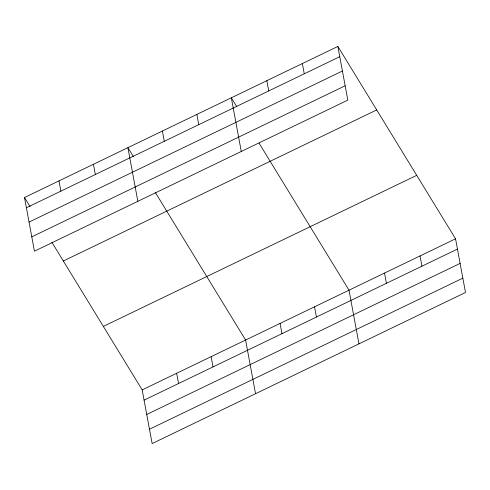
<?xml version="1.0" encoding="UTF-8"?>
<svg xmlns="http://www.w3.org/2000/svg" width="490" height="490" viewBox="0 0 490 490"><rect width="100%" height="100%" fill="white"/><g stroke="black" fill="none" stroke-linecap="round" stroke-linejoin="round"><path stroke-width="0.73" d="M337.867 46.44L347.814 100.107L34.447 251.18L24.5 197.513L337.867 46.44L455.553 238.82L465.5 292.487L152.133 443.56L142.186 389.893L51.842 242.207M26.399 207.754L339.766 56.687M29.057 222.086L342.424 71.013M31.789 236.848L345.156 85.781M63.339 260.999L376.706 109.925M103.347 326.407L416.714 175.334M142.186 389.893L455.553 238.82M144.085 400.14L457.452 249.067M146.743 414.466L460.11 263.4M149.475 429.234L462.842 278.161M236.872 106.875L231.323 97.804L241.27 151.471M259.063 143.154L349.009 290.184L358.956 343.851M133.458 156.727L127.908 147.655L137.855 201.323M155.257 192.356L245.594 340.042L255.541 393.709M24.5 197.513L30.049 206.578M420.04 255.945L421.939 266.186M384.521 273.065L386.42 283.312M302.355 63.559L304.253 73.806M314.537 306.807L316.436 317.048M266.836 80.685L268.734 90.926M280.066 323.425L281.964 333.666M196.851 114.421L198.75 124.668M211.129 356.659L213.028 366.9M162.38 131.038L164.279 141.285M176.657 373.276L178.556 383.523M93.443 164.273L95.342 174.52M58.972 180.89L60.87 191.137"/></g></svg>
